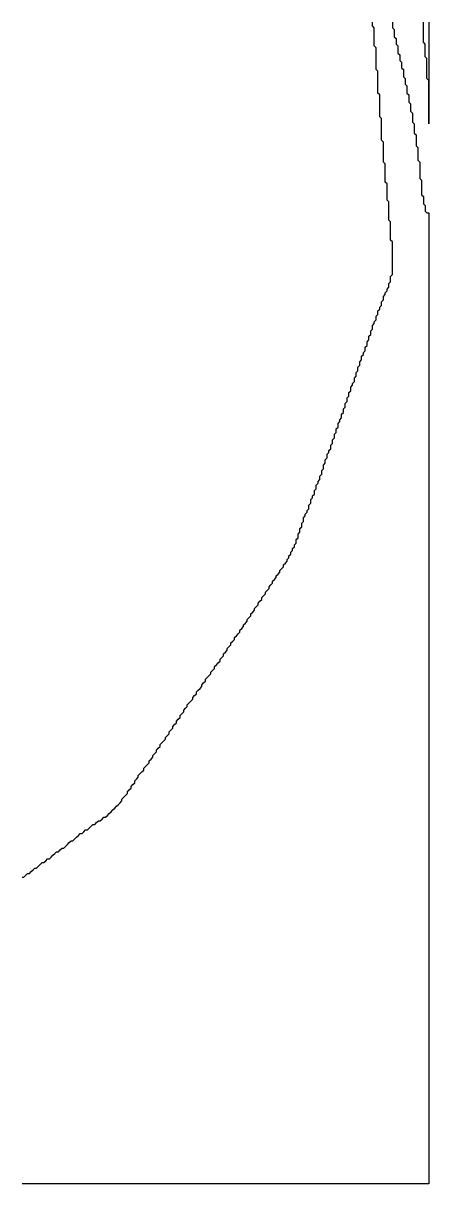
# Model space of a CAD drawing. Extents: x -0.87 to 0.87, y -0.9 to 0.9.
# Drawn here: x 0.556 to 0.87, y -0.9 to -0.001 of the extents above; entities that cross this region are included whole.
import ezdxf

# ---------------------------------------------------------------- set-up
doc = ezdxf.new("R2010")
doc.units = 0

msp = doc.modelspace()

# ---------------------------------------------------------------- linework, layer by layer
for points in [[(0.842344, 0), (0.842344, -0.001406), (0.842344, -0.002812), (0.842344, -0.004219), (0.84375, -0.005625), (0.84375, -0.007031), (0.84375, -0.008438), (0.84375, -0.009844), (0.84375, -0.01125), (0.845156, -0.012656), (0.845156, -0.014062), (0.845156, -0.015469), (0.845156, -0.016875), (0.846562, -0.018281), (0.846562, -0.019688), (0.846562, -0.021094), (0.846562, -0.0225), (0.846562, -0.023906), (0.847969, -0.025312), (0.847969, -0.026719), (0.847969, -0.028125), (0.847969, -0.029531), (0.849375, -0.030937), (0.849375, -0.032344), (0.849375, -0.03375), (0.849375, -0.035156), (0.850781, -0.036562), (0.850781, -0.037969), (0.850781, -0.039375), (0.850781, -0.040781), (0.850781, -0.042187), (0.852187, -0.043594), (0.852187, -0.045), (0.852187, -0.046406), (0.852187, -0.047813), (0.853594, -0.049219), (0.853594, -0.050625), (0.853594, -0.052031), (0.853594, -0.053437), (0.853594, -0.054844), (0.855, -0.05625), (0.855, -0.057656), (0.855, -0.059062), (0.855, -0.060469), (0.855, -0.061875), (0.856406, -0.063281), (0.856406, -0.064687), (0.856406, -0.066094), (0.856406, -0.0675), (0.856406, -0.068906), (0.857812, -0.070312), (0.857812, -0.071719), (0.857812, -0.073125), (0.857812, -0.074531), (0.857812, -0.075937), (0.857812, -0.077344), (0.859219, -0.07875), (0.859219, -0.080156), (0.859219, -0.081562), (0.859219, -0.082969), (0.859219, -0.084375), (0.859219, -0.085781), (0.860625, -0.087188), (0.860625, -0.088594), (0.860625, -0.09), (0.860625, -0.091406), (0.860625, -0.092812), (0.860625, -0.094219), (0.860625, -0.095625), (0.862031, -0.097031), (0.862031, -0.098437), (0.862031, -0.099844), (0.862031, -0.10125), (0.862031, -0.102656), (0.862031, -0.104063), (0.862031, -0.105469), (0.862031, -0.106875), (0.863437, -0.108281), (0.863437, -0.109687), (0.863437, -0.111094), (0.863437, -0.1125), (0.863437, -0.113906), (0.863437, -0.115312), (0.863437, -0.116719), (0.863437, -0.118125), (0.863437, -0.119531), (0.863437, -0.120937), (0.864844, -0.122344), (0.864844, -0.12375), (0.864844, -0.125156), (0.864844, -0.126562), (0.864844, -0.127969), (0.864844, -0.129375), (0.864844, -0.130781), (0.864844, -0.132187), (0.864844, -0.133594), (0.86625, -0.135), (0.86625, -0.136406), (0.86625, -0.137813), (0.86625, -0.139219), (0.86625, -0.140625), (0.867656, -0.142031), (0.867656, -0.143437), (0.867656, -0.144844), (0.867656, -0.14625), (0.869062, -0.147656), (0.870469, -0.147656), (0.870469, -0.149062), (0.870469, -0.150469), (0.870469, -0.151875), (0.870469, -0.153281), (0.870469, -0.154688), (0.870469, -0.156094), (0.870469, -0.1575), (0.870469, -0.158906), (0.870469, -0.160312), (0.870469, -0.161719), (0.870469, -0.163125), (0.870469, -0.164531), (0.870469, -0.165937), (0.870469, -0.167344), (0.870469, -0.16875), (0.870469, -0.170156), (0.870469, -0.171563), (0.870469, -0.172969), (0.870469, -0.174375), (0.870469, -0.175781), (0.870469, -0.177187), (0.870469, -0.178594), (0.870469, -0.18), (0.870469, -0.181406), (0.870469, -0.182812), (0.870469, -0.184219), (0.870469, -0.185625), (0.870469, -0.187031), (0.870469, -0.188437), (0.870469, -0.189844), (0.870469, -0.19125), (0.870469, -0.192656), (0.870469, -0.194062), (0.870469, -0.195469), (0.870469, -0.196875), (0.870469, -0.198281), (0.870469, -0.199687), (0.870469, -0.201094), (0.870469, -0.2025), (0.870469, -0.203906), (0.870469, -0.205312), (0.870469, -0.206719), (0.870469, -0.208125), (0.870469, -0.209531), (0.870469, -0.210938), (0.870469, -0.212344), (0.870469, -0.21375), (0.870469, -0.215156), (0.870469, -0.216562), (0.870469, -0.217969), (0.870469, -0.219375), (0.870469, -0.220781), (0.870469, -0.222187), (0.870469, -0.223594), (0.870469, -0.225), (0.870469, -0.226406), (0.870469, -0.227813), (0.870469, -0.229219), (0.870469, -0.230625), (0.870469, -0.232031), (0.870469, -0.233437), (0.870469, -0.234844), (0.870469, -0.23625), (0.870469, -0.237656), (0.870469, -0.239062), (0.870469, -0.240469), (0.870469, -0.241875), (0.870469, -0.243281), (0.870469, -0.244688), (0.870469, -0.246094), (0.870469, -0.2475), (0.870469, -0.248906), (0.870469, -0.250312), (0.870469, -0.251719), (0.870469, -0.253125), (0.870469, -0.254531), (0.870469, -0.255937), (0.870469, -0.257344), (0.870469, -0.25875), (0.870469, -0.260156), (0.870469, -0.261562), (0.870469, -0.262969), (0.870469, -0.264375), (0.870469, -0.265781), (0.870469, -0.267187), (0.870469, -0.268594), (0.870469, -0.27), (0.870469, -0.271406), (0.870469, -0.272813), (0.870469, -0.274219), (0.870469, -0.275625), (0.870469, -0.277031), (0.870469, -0.278438), (0.870469, -0.279844), (0.870469, -0.28125), (0.870469, -0.282656), (0.870469, -0.284062), (0.870469, -0.285469), (0.870469, -0.286875), (0.870469, -0.288281), (0.870469, -0.289687), (0.870469, -0.291094), (0.870469, -0.2925), (0.870469, -0.293906), (0.870469, -0.295312), (0.870469, -0.296719), (0.870469, -0.298125), (0.870469, -0.299531), (0.870469, -0.300937), (0.870469, -0.302344), (0.870469, -0.30375), (0.870469, -0.305156), (0.870469, -0.306563), (0.870469, -0.307969), (0.870469, -0.309375), (0.870469, -0.310781), (0.870469, -0.312188), (0.870469, -0.313594), (0.870469, -0.315), (0.870469, -0.316406), (0.870469, -0.317812), (0.870469, -0.319219), (0.870469, -0.320625), (0.870469, -0.322031), (0.870469, -0.323437), (0.870469, -0.324844), (0.870469, -0.32625), (0.870469, -0.327656), (0.870469, -0.329062), (0.870469, -0.330469), (0.870469, -0.331875), (0.870469, -0.333281), (0.870469, -0.334687), (0.870469, -0.336094), (0.870469, -0.3375), (0.870469, -0.338906), (0.870469, -0.340312), (0.870469, -0.341719), (0.870469, -0.343125), (0.870469, -0.344531), (0.870469, -0.345938), (0.870469, -0.347344), (0.870469, -0.34875), (0.870469, -0.350156), (0.870469, -0.351562), (0.870469, -0.352969), (0.870469, -0.354375), (0.870469, -0.355781), (0.870469, -0.357187), (0.870469, -0.358594), (0.870469, -0.36), (0.870469, -0.361406), (0.870469, -0.362812), (0.870469, -0.364219), (0.870469, -0.365625), (0.870469, -0.367031), (0.870469, -0.368437), (0.870469, -0.369844), (0.870469, -0.37125), (0.870469, -0.372656), (0.870469, -0.374062), (0.870469, -0.375469), (0.870469, -0.376875), (0.870469, -0.378281), (0.870469, -0.379688), (0.870469, -0.381094), (0.870469, -0.3825), (0.870469, -0.383906), (0.870469, -0.385313), (0.870469, -0.386719), (0.870469, -0.388125), (0.870469, -0.389531), (0.870469, -0.390937), (0.870469, -0.392344), (0.870469, -0.39375), (0.870469, -0.395156), (0.870469, -0.396562), (0.870469, -0.397969), (0.870469, -0.399375), (0.870469, -0.400781), (0.870469, -0.402187), (0.870469, -0.403594), (0.870469, -0.405), (0.870469, -0.406406), (0.870469, -0.407812), (0.870469, -0.409219), (0.870469, -0.410625), (0.870469, -0.412031), (0.870469, -0.413437), (0.870469, -0.414844), (0.870469, -0.41625), (0.870469, -0.417656), (0.870469, -0.419063), (0.870469, -0.420469), (0.870469, -0.421875), (0.870469, -0.423281), (0.870469, -0.424687), (0.870469, -0.426094), (0.870469, -0.4275), (0.870469, -0.428906), (0.870469, -0.430312), (0.870469, -0.431719), (0.870469, -0.433125), (0.870469, -0.434531), (0.870469, -0.435937), (0.870469, -0.437344), (0.870469, -0.43875), (0.870469, -0.440156), (0.870469, -0.441562), (0.870469, -0.442969), (0.870469, -0.444375), (0.870469, -0.445781), (0.870469, -0.447187), (0.870469, -0.448594), (0.870469, -0.45), (0.870469, -0.451406), (0.870469, -0.452813), (0.870469, -0.454219), (0.870469, -0.455625), (0.870469, -0.457031), (0.870469, -0.458437), (0.870469, -0.459844), (0.870469, -0.46125), (0.870469, -0.462656), (0.870469, -0.464062), (0.870469, -0.465469), (0.870469, -0.466875), (0.870469, -0.468281), (0.870469, -0.469687), (0.870469, -0.471094), (0.870469, -0.4725), (0.870469, -0.473906), (0.870469, -0.475312), (0.870469, -0.476719), (0.870469, -0.478125), (0.870469, -0.479531), (0.870469, -0.480937), (0.870469, -0.482344), (0.870469, -0.48375), (0.870469, -0.485156), (0.870469, -0.486563), (0.870469, -0.487969), (0.870469, -0.489375), (0.870469, -0.490781), (0.870469, -0.492188), (0.870469, -0.493594), (0.870469, -0.495), (0.870469, -0.496406), (0.870469, -0.497812), (0.870469, -0.499219), (0.870469, -0.500625), (0.870469, -0.502031), (0.870469, -0.503437), (0.870469, -0.504844), (0.870469, -0.50625), (0.870469, -0.507656), (0.870469, -0.509062), (0.870469, -0.510469), (0.870469, -0.511875), (0.870469, -0.513281), (0.870469, -0.514687), (0.870469, -0.516094), (0.870469, -0.5175), (0.870469, -0.518906), (0.870469, -0.520312), (0.870469, -0.521719), (0.870469, -0.523125), (0.870469, -0.524531), (0.870469, -0.525937), (0.870469, -0.527344), (0.870469, -0.52875), (0.870469, -0.530156), (0.870469, -0.531562), (0.870469, -0.532969), (0.870469, -0.534375), (0.870469, -0.535781), (0.870469, -0.537187), (0.870469, -0.538594), (0.870469, -0.54), (0.870469, -0.541406), (0.870469, -0.542813), (0.870469, -0.544219), (0.870469, -0.545625), (0.870469, -0.547031), (0.870469, -0.548438), (0.870469, -0.549844), (0.870469, -0.55125), (0.870469, -0.552656), (0.870469, -0.554063), (0.870469, -0.555469), (0.870469, -0.556875), (0.870469, -0.558281), (0.870469, -0.559688), (0.870469, -0.561094), (0.870469, -0.5625), (0.870469, -0.563906), (0.870469, -0.565312), (0.870469, -0.566719), (0.870469, -0.568125), (0.870469, -0.569531), (0.870469, -0.570937), (0.870469, -0.572344), (0.870469, -0.57375), (0.870469, -0.575156), (0.870469, -0.576562), (0.870469, -0.577969), (0.870469, -0.579375), (0.870469, -0.580781), (0.870469, -0.582187), (0.870469, -0.583594), (0.870469, -0.585), (0.870469, -0.586406), (0.870469, -0.587812), (0.870469, -0.589219), (0.870469, -0.590625), (0.870469, -0.592031), (0.870469, -0.593437), (0.870469, -0.594844), (0.870469, -0.59625), (0.870469, -0.597656), (0.870469, -0.599062), (0.870469, -0.600469), (0.870469, -0.601875), (0.870469, -0.603281), (0.870469, -0.604687), (0.870469, -0.606094), (0.870469, -0.6075), (0.870469, -0.608906), (0.870469, -0.610312), (0.870469, -0.611719), (0.870469, -0.613125), (0.870469, -0.614531), (0.870469, -0.615938), (0.870469, -0.617344), (0.870469, -0.61875), (0.870469, -0.620156), (0.870469, -0.621563), (0.870469, -0.622969), (0.870469, -0.624375), (0.870469, -0.625781), (0.870469, -0.627188), (0.870469, -0.628594), (0.870469, -0.63), (0.870469, -0.631406), (0.870469, -0.632812), (0.870469, -0.634219), (0.870469, -0.635625), (0.870469, -0.637031), (0.870469, -0.638437), (0.870469, -0.639844), (0.870469, -0.64125), (0.870469, -0.642656), (0.870469, -0.644062), (0.870469, -0.645469), (0.870469, -0.646875), (0.870469, -0.648281), (0.870469, -0.649687), (0.870469, -0.651094), (0.870469, -0.6525), (0.870469, -0.653906), (0.870469, -0.655312), (0.870469, -0.656719), (0.870469, -0.658125), (0.870469, -0.659531), (0.870469, -0.660937), (0.870469, -0.662344), (0.870469, -0.66375), (0.870469, -0.665156), (0.870469, -0.666562), (0.870469, -0.667969), (0.870469, -0.669375), (0.870469, -0.670781), (0.870469, -0.672187), (0.870469, -0.673594), (0.870469, -0.675), (0.870469, -0.676406), (0.870469, -0.677812), (0.870469, -0.679219), (0.870469, -0.680625), (0.870469, -0.682031), (0.870469, -0.683437), (0.870469, -0.684844), (0.870469, -0.68625), (0.870469, -0.687656), (0.870469, -0.689063), (0.870469, -0.690469), (0.870469, -0.691875), (0.870469, -0.693281), (0.870469, -0.694688), (0.870469, -0.696094), (0.870469, -0.6975), (0.870469, -0.698906), (0.870469, -0.700313), (0.870469, -0.701719), (0.870469, -0.703125), (0.870469, -0.704531), (0.870469, -0.705937), (0.870469, -0.707344), (0.870469, -0.70875), (0.870469, -0.710156), (0.870469, -0.711562), (0.870469, -0.712969), (0.870469, -0.714375), (0.870469, -0.715781), (0.870469, -0.717187), (0.870469, -0.718594), (0.870469, -0.72), (0.870469, -0.721406), (0.870469, -0.722812), (0.870469, -0.724219), (0.870469, -0.725625), (0.870469, -0.727031), (0.870469, -0.728437), (0.870469, -0.729844), (0.870469, -0.73125), (0.870469, -0.732656), (0.870469, -0.734062), (0.870469, -0.735469), (0.870469, -0.736875), (0.870469, -0.738281), (0.870469, -0.739687), (0.870469, -0.741094), (0.870469, -0.7425), (0.870469, -0.743906), (0.870469, -0.745312), (0.870469, -0.746719), (0.870469, -0.748125), (0.870469, -0.749531), (0.870469, -0.750937), (0.870469, -0.752344), (0.870469, -0.75375), (0.870469, -0.755156), (0.870469, -0.756563), (0.870469, -0.757969), (0.870469, -0.759375), (0.870469, -0.760781), (0.870469, -0.762188), (0.870469, -0.763594), (0.870469, -0.765), (0.870469, -0.766406), (0.870469, -0.767813), (0.870469, -0.769219), (0.870469, -0.770625), (0.870469, -0.772031), (0.870469, -0.773438), (0.870469, -0.774844), (0.870469, -0.77625), (0.870469, -0.777656), (0.870469, -0.779062), (0.870469, -0.780469), (0.870469, -0.781875), (0.870469, -0.783281), (0.870469, -0.784687), (0.870469, -0.786094), (0.870469, -0.7875), (0.870469, -0.788906), (0.870469, -0.790312), (0.870469, -0.791719), (0.870469, -0.793125), (0.870469, -0.794531), (0.870469, -0.795937), (0.870469, -0.797344), (0.870469, -0.79875), (0.870469, -0.800156), (0.870469, -0.801562), (0.870469, -0.802969), (0.870469, -0.804375), (0.870469, -0.805781), (0.870469, -0.807187), (0.870469, -0.808594), (0.870469, -0.81), (0.870469, -0.811406), (0.870469, -0.812812), (0.870469, -0.814219), (0.870469, -0.815625), (0.870469, -0.817031), (0.870469, -0.818437), (0.870469, -0.819844), (0.870469, -0.82125), (0.870469, -0.822656), (0.870469, -0.824062), (0.870469, -0.825469), (0.870469, -0.826875), (0.870469, -0.828281), (0.870469, -0.829688), (0.870469, -0.831094), (0.870469, -0.8325), (0.870469, -0.833906), (0.870469, -0.835313), (0.870469, -0.836719), (0.870469, -0.838125), (0.870469, -0.839531), (0.870469, -0.840938), (0.870469, -0.842344), (0.870469, -0.84375), (0.870469, -0.845156), (0.870469, -0.846562), (0.870469, -0.847969), (0.870469, -0.849375), (0.870469, -0.850781), (0.870469, -0.852187), (0.870469, -0.853594), (0.870469, -0.855), (0.870469, -0.856406), (0.870469, -0.857812), (0.870469, -0.859219), (0.870469, -0.860625), (0.870469, -0.862031), (0.870469, -0.863437), (0.870469, -0.864844), (0.870469, -0.86625), (0.870469, -0.867656), (0.870469, -0.869062), (0.870469, -0.870469), (0.870469, -0.871875), (0.870469, -0.873281), (0.870469, -0.874687), (0.870469, -0.876094), (0.870469, -0.8775), (0.870469, -0.878906), (0.870469, -0.880312), (0.870469, -0.881719), (0.870469, -0.883125), (0.870469, -0.884531), (0.870469, -0.885937), (0.870469, -0.887344), (0.870469, -0.88875), (0.870469, -0.890156), (0.870469, -0.891562), (0.870469, -0.892969), (0.870469, -0.894375), (0.870469, -0.895781), (0.870469, -0.897187), (0.870469, -0.898594), (0.870469, -0.9), (0.869062, -0.9), (0.867656, -0.9), (0.86625, -0.9), (0.864844, -0.9), (0.863437, -0.9), (0.862031, -0.9), (0.860625, -0.9), (0.859219, -0.9), (0.857812, -0.9), (0.856406, -0.9), (0.855, -0.9), (0.853594, -0.9), (0.852187, -0.9), (0.850781, -0.9), (0.849375, -0.9), (0.847969, -0.9), (0.846562, -0.9), (0.845156, -0.9), (0.84375, -0.9), (0.842344, -0.9), (0.840938, -0.9), (0.839531, -0.9), (0.838125, -0.9), (0.836719, -0.9), (0.835313, -0.9), (0.833906, -0.9), (0.8325, -0.9), (0.831094, -0.9), (0.829688, -0.9), (0.828281, -0.9), (0.826875, -0.9), (0.825469, -0.9), (0.824062, -0.9), (0.822656, -0.9), (0.82125, -0.9), (0.819844, -0.9), (0.818437, -0.9), (0.817031, -0.9), (0.815625, -0.9), (0.814219, -0.9), (0.812812, -0.9), (0.811406, -0.9), (0.81, -0.9), (0.808594, -0.9), (0.807187, -0.9), (0.805781, -0.9), (0.804375, -0.9), (0.802969, -0.9), (0.801562, -0.9), (0.800156, -0.9), (0.79875, -0.9), (0.797344, -0.9), (0.795937, -0.9), (0.794531, -0.9), (0.793125, -0.9), (0.791719, -0.9), (0.790312, -0.9), (0.788906, -0.9), (0.7875, -0.9), (0.786094, -0.9), (0.784687, -0.9), (0.783281, -0.9), (0.781875, -0.9), (0.780469, -0.9), (0.779062, -0.9), (0.777656, -0.9), (0.77625, -0.9), (0.774844, -0.9), (0.773438, -0.9), (0.772031, -0.9), (0.770625, -0.9), (0.769219, -0.9), (0.767813, -0.9), (0.766406, -0.9), (0.765, -0.9), (0.763594, -0.9), (0.762188, -0.9), (0.760781, -0.9), (0.759375, -0.9), (0.757969, -0.9), (0.756563, -0.9), (0.755156, -0.9), (0.75375, -0.9), (0.752344, -0.9), (0.750937, -0.9), (0.749531, -0.9), (0.748125, -0.9), (0.746719, -0.9), (0.745312, -0.9), (0.743906, -0.9), (0.7425, -0.9), (0.741094, -0.9), (0.739687, -0.9), (0.738281, -0.9), (0.736875, -0.9), (0.735469, -0.9), (0.734062, -0.9), (0.732656, -0.9), (0.73125, -0.9), (0.729844, -0.9), (0.728437, -0.9), (0.727031, -0.9), (0.725625, -0.9), (0.724219, -0.9), (0.722812, -0.9), (0.721406, -0.9), (0.72, -0.9), (0.718594, -0.9), (0.717187, -0.9), (0.715781, -0.9), (0.714375, -0.9), (0.712969, -0.9), (0.711562, -0.9), (0.710156, -0.9), (0.70875, -0.9), (0.707344, -0.9), (0.705937, -0.9), (0.704531, -0.9), (0.703125, -0.9), (0.701719, -0.9), (0.700313, -0.9), (0.698906, -0.9), (0.6975, -0.9), (0.696094, -0.9), (0.694688, -0.9), (0.693281, -0.9), (0.691875, -0.9), (0.690469, -0.9), (0.689063, -0.9), (0.687656, -0.9), (0.68625, -0.9), (0.684844, -0.9), (0.683437, -0.9), (0.682031, -0.9), (0.680625, -0.9), (0.679219, -0.9), (0.677812, -0.9), (0.676406, -0.9), (0.675, -0.9), (0.673594, -0.9), (0.672187, -0.9), (0.670781, -0.9), (0.669375, -0.9), (0.667969, -0.9), (0.666562, -0.9), (0.665156, -0.9), (0.66375, -0.9), (0.662344, -0.9), (0.660937, -0.9), (0.659531, -0.9), (0.658125, -0.9), (0.656719, -0.9), (0.655312, -0.9), (0.653906, -0.9), (0.6525, -0.9), (0.651094, -0.9), (0.649687, -0.9), (0.648281, -0.9), (0.646875, -0.9), (0.645469, -0.9), (0.644062, -0.9), (0.642656, -0.9), (0.64125, -0.9), (0.639844, -0.9), (0.638437, -0.9), (0.637031, -0.9), (0.635625, -0.9), (0.634219, -0.9), (0.632812, -0.9), (0.631406, -0.9), (0.63, -0.9), (0.628594, -0.9), (0.627188, -0.9), (0.625781, -0.9), (0.624375, -0.9), (0.622969, -0.9), (0.621563, -0.9), (0.620156, -0.9), (0.61875, -0.9), (0.617344, -0.9), (0.615938, -0.9), (0.614531, -0.9), (0.613125, -0.9), (0.611719, -0.9), (0.610312, -0.9), (0.608906, -0.9), (0.6075, -0.9), (0.606094, -0.9), (0.604687, -0.9), (0.603281, -0.9), (0.601875, -0.9), (0.600469, -0.9), (0.599062, -0.9), (0.597656, -0.9), (0.59625, -0.9), (0.594844, -0.9), (0.593437, -0.9), (0.592031, -0.9), (0.590625, -0.9), (0.589219, -0.9), (0.587812, -0.9), (0.586406, -0.9), (0.585, -0.9), (0.583594, -0.9), (0.582187, -0.9), (0.580781, -0.9), (0.579375, -0.9), (0.577969, -0.9), (0.576562, -0.9), (0.575156, -0.9), (0.57375, -0.9), (0.572344, -0.9), (0.570937, -0.9), (0.569531, -0.9), (0.568125, -0.9), (0.566719, -0.9), (0.565312, -0.9), (0.563906, -0.9), (0.5625, -0.9), (0.561094, -0.9), (0.559688, -0.9), (0.558281, -0.9), (0.556875, -0.9), (0.555469, -0.9)], [(0.555469, -0.662344), (0.556875, -0.662344), (0.558281, -0.660937), (0.559688, -0.659531), (0.561094, -0.659531), (0.5625, -0.658125), (0.563906, -0.656719), (0.565312, -0.655312), (0.566719, -0.655312), (0.568125, -0.653906), (0.569531, -0.6525), (0.570937, -0.651094), (0.572344, -0.651094), (0.57375, -0.649687), (0.575156, -0.648281), (0.576562, -0.648281), (0.577969, -0.646875), (0.579375, -0.645469), (0.580781, -0.644062), (0.582187, -0.642656), (0.583594, -0.642656), (0.585, -0.64125), (0.586406, -0.639844), (0.587812, -0.639844), (0.589219, -0.638437), (0.590625, -0.637031), (0.592031, -0.635625), (0.593437, -0.634219), (0.594844, -0.634219), (0.59625, -0.632812), (0.597656, -0.631406), (0.599062, -0.63), (0.600469, -0.628594), (0.601875, -0.628594), (0.603281, -0.627188), (0.604687, -0.625781), (0.606094, -0.625781), (0.6075, -0.624375), (0.608906, -0.622969), (0.610312, -0.621563), (0.611719, -0.621563), (0.613125, -0.620156), (0.614531, -0.61875), (0.615938, -0.61875), (0.617344, -0.617344), (0.61875, -0.615938), (0.620156, -0.615938), (0.621563, -0.614531), (0.622969, -0.613125), (0.624375, -0.611719), (0.625781, -0.610312), (0.627188, -0.608906), (0.628594, -0.6075), (0.63, -0.606094), (0.631406, -0.604687), (0.632812, -0.603281), (0.632812, -0.601875), (0.634219, -0.600469), (0.635625, -0.599062), (0.637031, -0.597656), (0.637031, -0.59625), (0.638437, -0.594844), (0.639844, -0.593437), (0.639844, -0.592031), (0.64125, -0.590625), (0.642656, -0.589219), (0.642656, -0.587812), (0.644062, -0.586406), (0.645469, -0.585), (0.645469, -0.583594), (0.646875, -0.582187), (0.648281, -0.580781), (0.649687, -0.579375), (0.649687, -0.577969), (0.651094, -0.576562), (0.6525, -0.575156), (0.653906, -0.57375), (0.653906, -0.572344), (0.655312, -0.570937), (0.656719, -0.569531), (0.656719, -0.568125), (0.658125, -0.566719), (0.659531, -0.565312), (0.659531, -0.563906), (0.660937, -0.5625), (0.662344, -0.561094), (0.662344, -0.559688), (0.66375, -0.558281), (0.665156, -0.556875), (0.666562, -0.555469), (0.666562, -0.554063), (0.667969, -0.552656), (0.669375, -0.55125), (0.669375, -0.549844), (0.670781, -0.548438), (0.672187, -0.547031), (0.672187, -0.545625), (0.673594, -0.544219), (0.675, -0.542813), (0.675, -0.541406), (0.676406, -0.54), (0.677812, -0.538594), (0.677812, -0.537187), (0.679219, -0.535781), (0.680625, -0.534375), (0.680625, -0.532969), (0.682031, -0.531562), (0.683437, -0.530156), (0.683437, -0.52875), (0.684844, -0.527344), (0.68625, -0.525937), (0.687656, -0.524531), (0.687656, -0.523125), (0.689063, -0.521719), (0.690469, -0.520312), (0.690469, -0.518906), (0.691875, -0.5175), (0.693281, -0.516094), (0.694688, -0.514687), (0.694688, -0.513281), (0.696094, -0.511875), (0.6975, -0.510469), (0.6975, -0.509062), (0.698906, -0.507656), (0.700313, -0.50625), (0.701719, -0.504844), (0.701719, -0.503437), (0.703125, -0.502031), (0.704531, -0.500625), (0.704531, -0.499219), (0.705937, -0.497812), (0.707344, -0.496406), (0.70875, -0.495), (0.70875, -0.493594), (0.710156, -0.492188), (0.711562, -0.490781), (0.711562, -0.489375), (0.712969, -0.487969), (0.714375, -0.486563), (0.714375, -0.485156), (0.715781, -0.48375), (0.717187, -0.482344), (0.717187, -0.480937), (0.718594, -0.479531), (0.72, -0.478125), (0.72, -0.476719), (0.721406, -0.475312), (0.722812, -0.473906), (0.724219, -0.4725), (0.724219, -0.471094), (0.725625, -0.469687), (0.727031, -0.468281), (0.727031, -0.466875), (0.728437, -0.465469), (0.729844, -0.464062), (0.729844, -0.462656), (0.73125, -0.46125), (0.732656, -0.459844), (0.732656, -0.458437), (0.734062, -0.457031), (0.735469, -0.455625), (0.735469, -0.454219), (0.736875, -0.452813), (0.738281, -0.451406), (0.738281, -0.45), (0.739687, -0.448594), (0.741094, -0.447187), (0.741094, -0.445781), (0.7425, -0.444375), (0.743906, -0.442969), (0.743906, -0.441562), (0.745312, -0.440156), (0.746719, -0.43875), (0.746719, -0.437344), (0.748125, -0.435937), (0.749531, -0.434531), (0.749531, -0.433125), (0.750937, -0.431719), (0.752344, -0.430312), (0.752344, -0.428906), (0.75375, -0.4275), (0.755156, -0.426094), (0.755156, -0.424687), (0.756563, -0.423281), (0.757969, -0.421875), (0.757969, -0.420469), (0.759375, -0.419063), (0.760781, -0.417656), (0.760781, -0.41625), (0.762188, -0.414844), (0.762188, -0.413437), (0.763594, -0.412031), (0.763594, -0.410625), (0.765, -0.409219), (0.765, -0.407812), (0.766406, -0.406406), (0.766406, -0.405), (0.767813, -0.403594), (0.767813, -0.402187), (0.767813, -0.400781), (0.769219, -0.399375), (0.769219, -0.397969), (0.769219, -0.396562), (0.770625, -0.395156), (0.770625, -0.39375), (0.770625, -0.392344), (0.772031, -0.390937), (0.772031, -0.389531), (0.772031, -0.388125), (0.773438, -0.386719), (0.773438, -0.385313), (0.773438, -0.383906), (0.774844, -0.3825), (0.774844, -0.381094), (0.77625, -0.379688), (0.77625, -0.378281), (0.777656, -0.376875), (0.777656, -0.375469), (0.777656, -0.374062), (0.779062, -0.372656), (0.779062, -0.37125), (0.779062, -0.369844), (0.780469, -0.368437), (0.780469, -0.367031), (0.781875, -0.365625), (0.781875, -0.364219), (0.781875, -0.362812), (0.783281, -0.361406), (0.783281, -0.36), (0.783281, -0.358594), (0.784687, -0.357187), (0.784687, -0.355781), (0.786094, -0.354375), (0.786094, -0.352969), (0.786094, -0.351562), (0.7875, -0.350156), (0.7875, -0.34875), (0.7875, -0.347344), (0.788906, -0.345938), (0.788906, -0.344531), (0.788906, -0.343125), (0.790312, -0.341719), (0.790312, -0.340312), (0.790312, -0.338906), (0.791719, -0.3375), (0.791719, -0.336094), (0.791719, -0.334687), (0.793125, -0.333281), (0.793125, -0.331875), (0.794531, -0.330469), (0.794531, -0.329062), (0.794531, -0.327656), (0.795937, -0.32625), (0.795937, -0.324844), (0.795937, -0.323437), (0.797344, -0.322031), (0.797344, -0.320625), (0.797344, -0.319219), (0.79875, -0.317812), (0.79875, -0.316406), (0.79875, -0.315), (0.800156, -0.313594), (0.800156, -0.312188), (0.800156, -0.310781), (0.801562, -0.309375), (0.801562, -0.307969), (0.802969, -0.306563), (0.802969, -0.305156), (0.802969, -0.30375), (0.804375, -0.302344), (0.804375, -0.300937), (0.804375, -0.299531), (0.805781, -0.298125), (0.805781, -0.296719), (0.805781, -0.295312), (0.807187, -0.293906), (0.807187, -0.2925), (0.807187, -0.291094), (0.808594, -0.289687), (0.808594, -0.288281), (0.808594, -0.286875), (0.81, -0.285469), (0.81, -0.284062), (0.81, -0.282656), (0.811406, -0.28125), (0.811406, -0.279844), (0.812812, -0.278438), (0.812812, -0.277031), (0.812812, -0.275625), (0.814219, -0.274219), (0.814219, -0.272813), (0.814219, -0.271406), (0.815625, -0.27), (0.815625, -0.268594), (0.815625, -0.267187), (0.817031, -0.265781), (0.817031, -0.264375), (0.817031, -0.262969), (0.818437, -0.261562), (0.818437, -0.260156), (0.818437, -0.25875), (0.819844, -0.257344), (0.819844, -0.255937), (0.82125, -0.254531), (0.82125, -0.253125), (0.82125, -0.251719), (0.822656, -0.250312), (0.822656, -0.248906), (0.822656, -0.2475), (0.824062, -0.246094), (0.824062, -0.244688), (0.824062, -0.243281), (0.825469, -0.241875), (0.825469, -0.240469), (0.825469, -0.239062), (0.826875, -0.237656), (0.826875, -0.23625), (0.826875, -0.234844), (0.828281, -0.233437), (0.828281, -0.232031), (0.829688, -0.230625), (0.829688, -0.229219), (0.829688, -0.227813), (0.831094, -0.226406), (0.831094, -0.225), (0.831094, -0.223594), (0.8325, -0.222187), (0.8325, -0.220781), (0.833906, -0.219375), (0.833906, -0.217969), (0.833906, -0.216562), (0.835313, -0.215156), (0.835313, -0.21375), (0.835313, -0.212344), (0.836719, -0.210938), (0.836719, -0.209531), (0.838125, -0.208125), (0.838125, -0.206719), (0.839531, -0.205312), (0.839531, -0.203906), (0.839531, -0.2025), (0.840938, -0.201094), (0.840938, -0.199687), (0.840938, -0.198281), (0.840938, -0.196875), (0.842344, -0.195469), (0.842344, -0.194062), (0.842344, -0.192656), (0.842344, -0.19125), (0.842344, -0.189844), (0.842344, -0.188437), (0.842344, -0.187031), (0.842344, -0.185625), (0.842344, -0.184219), (0.842344, -0.182812), (0.842344, -0.181406), (0.842344, -0.18), (0.842344, -0.178594), (0.842344, -0.177187), (0.842344, -0.175781), (0.842344, -0.174375), (0.842344, -0.172969), (0.842344, -0.171563), (0.842344, -0.170156), (0.840938, -0.16875), (0.840938, -0.167344), (0.840938, -0.165937), (0.840938, -0.164531), (0.840938, -0.163125), (0.840938, -0.161719), (0.840938, -0.160312), (0.840938, -0.158906), (0.840938, -0.1575), (0.840938, -0.156094), (0.840938, -0.154688), (0.839531, -0.153281), (0.839531, -0.151875), (0.839531, -0.150469), (0.839531, -0.149062), (0.839531, -0.147656), (0.839531, -0.14625), (0.839531, -0.144844), (0.839531, -0.143437), (0.839531, -0.142031), (0.839531, -0.140625), (0.839531, -0.139219), (0.838125, -0.137813), (0.838125, -0.136406), (0.838125, -0.135), (0.838125, -0.133594), (0.838125, -0.132187), (0.838125, -0.130781), (0.838125, -0.129375), (0.838125, -0.127969), (0.838125, -0.126562), (0.838125, -0.125156), (0.836719, -0.12375), (0.836719, -0.122344), (0.836719, -0.120937), (0.836719, -0.119531), (0.836719, -0.118125), (0.836719, -0.116719), (0.836719, -0.115312), (0.836719, -0.113906), (0.836719, -0.1125), (0.836719, -0.111094), (0.836719, -0.109687), (0.835313, -0.108281), (0.835313, -0.106875), (0.835313, -0.105469), (0.835313, -0.104063), (0.835313, -0.102656), (0.835313, -0.10125), (0.835313, -0.099844), (0.835313, -0.098437), (0.835313, -0.097031), (0.835313, -0.095625), (0.835313, -0.094219), (0.835313, -0.092812), (0.833906, -0.091406), (0.833906, -0.09), (0.833906, -0.088594), (0.833906, -0.087188), (0.833906, -0.085781), (0.833906, -0.084375), (0.833906, -0.082969), (0.833906, -0.081562), (0.833906, -0.080156), (0.833906, -0.07875), (0.833906, -0.077344), (0.833906, -0.075937), (0.833906, -0.074531), (0.8325, -0.073125), (0.8325, -0.071719), (0.8325, -0.070312), (0.8325, -0.068906), (0.8325, -0.0675), (0.8325, -0.066094), (0.8325, -0.064687), (0.8325, -0.063281), (0.8325, -0.061875), (0.8325, -0.060469), (0.8325, -0.059062), (0.8325, -0.057656), (0.8325, -0.05625), (0.831094, -0.054844), (0.831094, -0.053437), (0.831094, -0.052031), (0.831094, -0.050625), (0.831094, -0.049219), (0.831094, -0.047813), (0.831094, -0.046406), (0.831094, -0.045), (0.831094, -0.043594), (0.831094, -0.042187), (0.831094, -0.040781), (0.831094, -0.039375), (0.831094, -0.037969), (0.829688, -0.036562), (0.829688, -0.035156), (0.829688, -0.03375), (0.829688, -0.032344), (0.829688, -0.030937), (0.829688, -0.029531), (0.829688, -0.028125), (0.829688, -0.026719), (0.829688, -0.025312), (0.829688, -0.023906), (0.829688, -0.0225), (0.829688, -0.021094), (0.829688, -0.019688), (0.828281, -0.018281), (0.828281, -0.016875), (0.828281, -0.015469), (0.828281, -0.014062), (0.828281, -0.012656), (0.828281, -0.01125), (0.828281, -0.009844), (0.828281, -0.008438), (0.828281, -0.007031), (0.828281, -0.005625), (0.828281, -0.004219), (0.826875, -0.002812), (0.826875, -0.001406), (0.826875, 0)], [(0.870469, 0), (0.870469, -0.001406), (0.870469, -0.002812), (0.870469, -0.004219), (0.870469, -0.005625), (0.870469, -0.007031), (0.870469, -0.008438), (0.870469, -0.009844), (0.870469, -0.01125), (0.870469, -0.012656), (0.870469, -0.014062), (0.870469, -0.015469), (0.870469, -0.016875), (0.870469, -0.018281), (0.870469, -0.019688), (0.870469, -0.021094), (0.870469, -0.0225), (0.870469, -0.023906), (0.870469, -0.025312), (0.870469, -0.026719), (0.870469, -0.028125), (0.870469, -0.029531), (0.870469, -0.030937), (0.870469, -0.032344), (0.870469, -0.03375), (0.870469, -0.035156), (0.870469, -0.036562), (0.870469, -0.037969), (0.870469, -0.039375), (0.870469, -0.040781), (0.870469, -0.042187), (0.870469, -0.043594), (0.870469, -0.045), (0.870469, -0.046406), (0.870469, -0.047813), (0.870469, -0.049219), (0.870469, -0.050625), (0.870469, -0.052031), (0.870469, -0.053437), (0.870469, -0.054844), (0.870469, -0.05625), (0.870469, -0.057656), (0.870469, -0.059062), (0.870469, -0.060469), (0.870469, -0.061875), (0.870469, -0.063281), (0.870469, -0.064687), (0.870469, -0.066094), (0.870469, -0.0675), (0.870469, -0.068906), (0.870469, -0.070312), (0.870469, -0.071719), (0.870469, -0.073125), (0.870469, -0.074531), (0.870469, -0.075937), (0.870469, -0.077344), (0.870469, -0.07875), (0.870469, -0.077344), (0.870469, -0.075937), (0.870469, -0.074531), (0.870469, -0.073125), (0.870469, -0.071719), (0.870469, -0.070312), (0.870469, -0.068906), (0.870469, -0.0675), (0.870469, -0.066094), (0.870469, -0.064687), (0.870469, -0.063281), (0.870469, -0.061875), (0.870469, -0.060469), (0.870469, -0.059062), (0.870469, -0.057656), (0.870469, -0.05625), (0.870469, -0.054844), (0.870469, -0.053437), (0.870469, -0.052031), (0.870469, -0.050625), (0.870469, -0.049219), (0.870469, -0.047813), (0.870469, -0.046406), (0.870469, -0.045), (0.869062, -0.043594), (0.869062, -0.042187), (0.869062, -0.040781), (0.869062, -0.039375), (0.869062, -0.037969), (0.869062, -0.036562), (0.869062, -0.035156), (0.869062, -0.03375), (0.869062, -0.032344), (0.869062, -0.030937), (0.869062, -0.029531), (0.869062, -0.028125), (0.867656, -0.026719), (0.867656, -0.025312), (0.867656, -0.023906), (0.867656, -0.0225), (0.867656, -0.021094), (0.867656, -0.019688), (0.867656, -0.018281), (0.867656, -0.016875), (0.86625, -0.015469), (0.86625, -0.014062), (0.86625, -0.012656), (0.86625, -0.01125), (0.86625, -0.009844), (0.86625, -0.008438), (0.86625, -0.007031), (0.86625, -0.005625), (0.86625, -0.004219), (0.86625, -0.002812), (0.86625, -0.001406), (0.86625, 0)]]:
    msp.add_lwpolyline(points)

doc.saveas('drawing.dxf')
